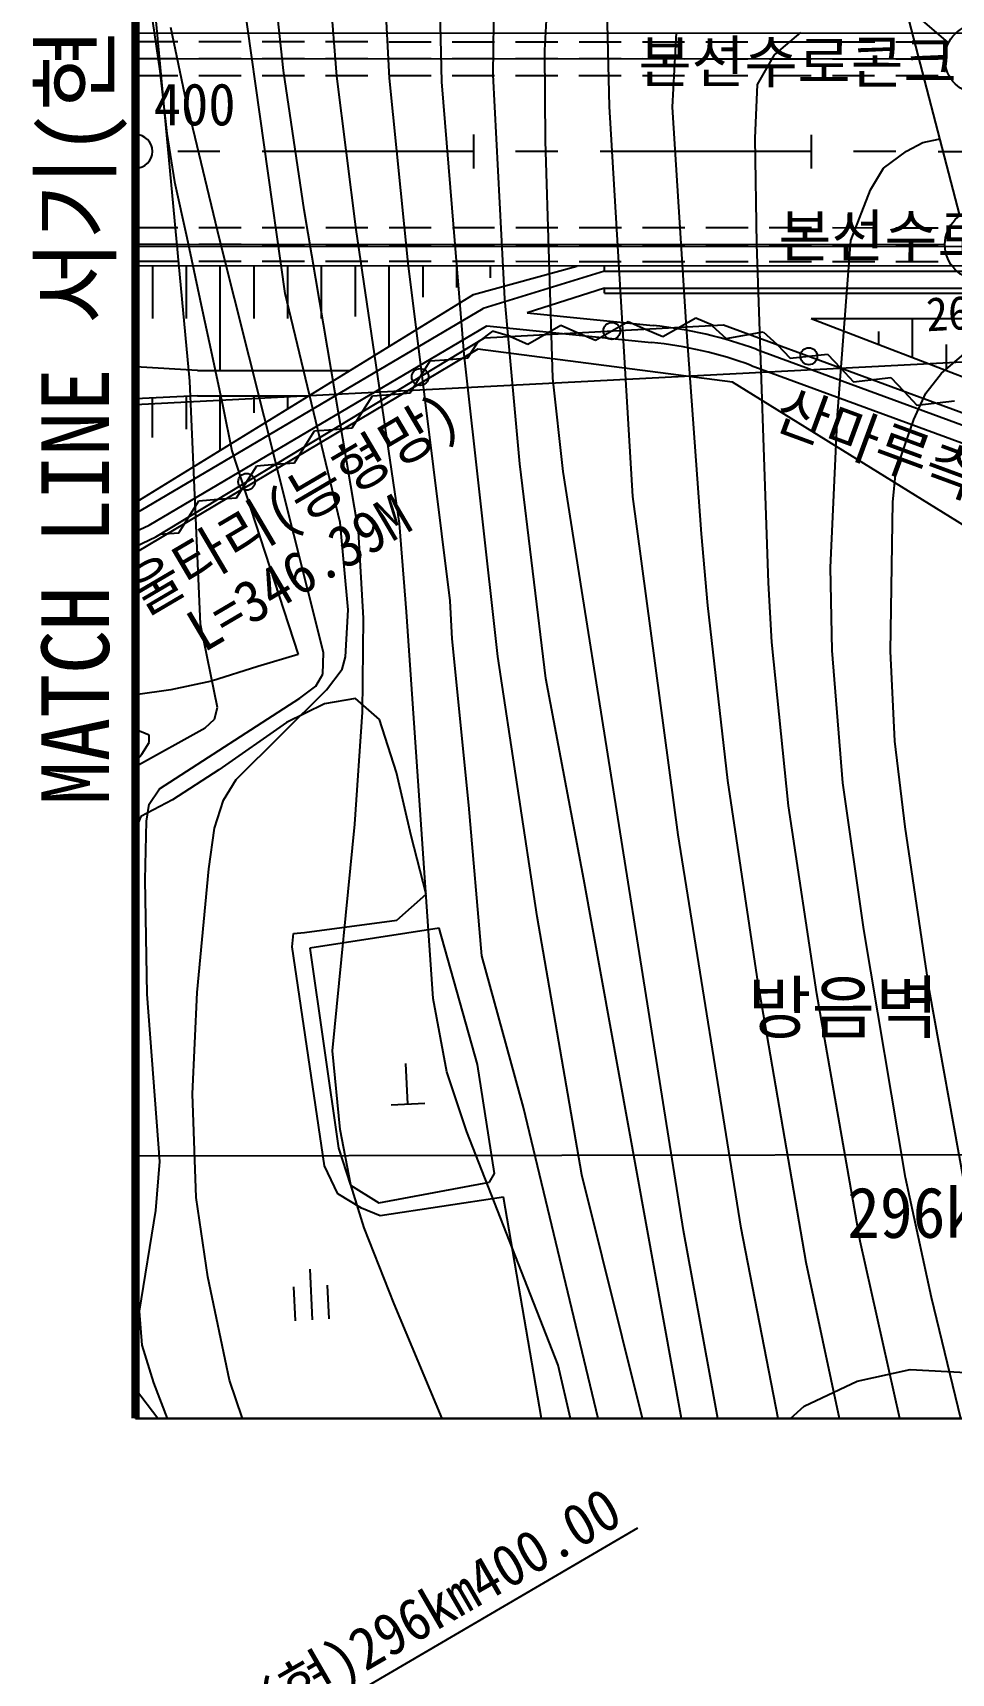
# Model space of a CAD drawing. Header units: millimetres. Extents: x 14054 to 14850, y 1103 to 1809.
# Drawn here: x 14135.3 to 14189.6, y 1376.3 to 1473.4 of the extents above; entities that cross this region are included whole.
import ezdxf
from ezdxf.enums import TextEntityAlignment as Align
from ezdxf.xclip import XClip

# ---------------------------------------------------------------- set-up
doc = ezdxf.new("R2010")
doc.units = ezdxf.units.MM
doc.header["$LTSCALE"] = 10
doc.header["$MEASUREMENT"] = 0
doc.header["$XCLIPFRAME"] = 2
for name, pattern in [('A-CENTR01', [2, 1.25, -0.25, 0.25, -0.25]), ('CENTER', [2, 1.25, -0.25, 0.25, -0.25]), ('HIDDEN', [0.375, 0.25, -0.125])]:
    doc.linetypes.add(name, pattern=pattern)
for name, color, linetype in [('TN-MACL', 6, 'A-CENTR01'), ('TN-MANH', 4, 'Continuous'), ('TZ-BASE', 253, 'Continuous'), ('TZ-CABL', 4, 'Continuous'), ('TZ-LEAL', 1, 'Continuous'), ('TZ-LEAT', 3, 'Continuous')]:
    doc.layers.add(name, color=color, linetype=linetype)
doc.layers.add('TX-PAPR', color=2, linetype='Continuous', plot=False)
doc.styles.add('HANA', font='GulimChe.ttf')
doc.styles.get("Standard").update_dxf_attribs({"font": 'GulimChe.ttf'})
doc.styles.add('굴림체', font='GulimChe.ttf')
doc.linetypes.add('I_LINE', pattern='A,3.5,["I",Standard,S=1,R=0,X=-1,Y=-0.5],3.5', length=7)
doc.linetypes.add('ZIGZAG', pattern='A,0.0001,-0.2,[131,ltypeshp.shx,S=0.2,R=0,X=-0.2,Y=0],-0.4,[131,ltypeshp.shx,S=0.2,R=180,X=0.2,Y=0],-0.2', length=0.8001)

# ---------------------------------------------------------------- blocks, each defined once
blk = doc.blocks.new('JD-SSG3')
at = {"layer": 'TZ-BASE'}
for p, q in [((8.862, -8.422, 114), (4.515, 22.459, 114)), ((3.223, -13.606, 112), (0.721, 12.971, 112)), ((8.753, 4.795, 115), (7.856, 13.387, 115)), ((11.924, 4.443, 116), (11.336, 11.881, 116)), ((48.796, -3.795), (44.752, 11.709)), ((15.033, 4.336, 117), (14.673, 11.311, 117)), ((18.132, 4.125, 118), (17.975, 10.729, 118)), ((21.178, 4.523, 119), (21.244, 10.471, 119)), ((24.224, 6.001, 120), (24.459, 10.249, 120)), ((28.062, 2.658, 121), (27.921, 8.38, 121)), ((132.144, 6.952), (0.003, 7)), ((1.011, 7.713, 112.325), (1.437, 4.743, 112.325)), ((2.912, 3.371, 113), (2.091, 7.334, 113)), ((31.782, 2.619, 122), (32.017, 7.044, 122)), ((37.816, 5.719, 123), (39.374, 7.038, 123)), ((24.243, 3.239, 120), (24.224, 6.001, 120)), ((36.823, 3.964, 123), (37.816, 5.719, 123)), ((1.437, 4.743, 112.325), (1.854, 1.057, 112.325)), ((9.987, -3.466, 115), (8.753, 4.795, 115)), ((13.063, -4.633, 116), (11.924, 4.443, 116)), ((16.146, -6.62, 117), (15.033, 4.336, 117)), ((19.45, -12.004, 118), (18.132, 4.125, 118)), ((21.856, -8.719, 119), (21.178, 4.523, 119)), ((36.678, 0.782, 123), (36.823, 3.964, 123)), ((4.967, -5.181, 113), (2.912, 3.371, 113)), ((24.261, 0.626, 120), (24.243, 3.239, 120)), ((29.436, -20.434, 121), (28.062, 2.658, 121)), ((32.613, -10.423, 122), (31.782, 2.619, 122)), ((0, 1), (0, -1)), ((1.854, 1.057, 112.325), (2.301, -1.799, 112.325)), ((20, 0.993), (20, -1.007)), ((40, 0.985), (40, -1.015)), ((24.694, -13.431, 120), (24.261, 0.626, 120)), ((36.771, -5.485, 123), (36.678, 0.782, 123)), ((44.282, -0.992, 124), (45.625, 0.007, 124)), ((45.625, 0.007, 124), (46.605, 0.522, 124)), ((46.605, 0.522, 124), (47.523, 0.725, 124)), ((47.523, 0.725, 124), (47.62, 0.714, 124)), ((-0.005, -14.992), (280, -0.472)), ((2.301, -1.799, 112.325), (3.045, -5.094, 112.325)), ((43.497, -2.271, 124), (44.282, -0.992, 124)), ((42.336, -5.274, 124), (43.497, -2.271, 124)), ((13.198, -22.484, 115), (9.987, -3.466, 115)), ((15.622, -22.02, 116), (13.063, -4.633, 116)), ((3.045, -5.094, 112.325), (3.943, -9.373, 112.325)), ((11.131, -29.666, 113), (4.967, -5.181, 113)), ((37.468, -25.548, 123), (36.771, -5.485, 123)), ((41.556, -15.612, 124), (42.336, -5.274, 124)), ((264.797, -6.863), (-0.002, -6.779)), ((0.998, -6.779), (0.997, -9.883)), ((2.998, -6.781), (2.997, -9.884)), ((4.998, -6.781), (4.996, -12.991)), ((6.998, -6.782), (6.997, -9.886)), ((8.998, -6.783), (8.997, -9.887)), ((10.998, -6.783), (10.997, -9.888)), ((12.998, -6.784), (12.997, -9.784)), ((14.998, -6.784), (14.997, -11.554)), ((18.628, -26.615, 117), (16.146, -6.62, 117)), ((16.998, -6.785), (16.998, -8.639)), ((18.998, -6.786), (18.998, -8.066)), ((19.997, -8.475), (26.116, -6.787)), ((20.998, -6.786), (20.998, -7.493)), ((27.757, -7.088), (27.757, -6.788)), ((27.757, -7.088), (20.578, -9.3)), ((27.757, -7.088), (74.142, -7.103)), ((-0.007, -20.789), (19.997, -8.475)), ((12.107, -21.977, 114), (8.862, -8.422, 114)), ((22.742, -18.504, 119), (21.856, -8.719, 119)), ((27.756, -8.088), (23.181, -9.562)), ((27.756, -8.388), (27.756, -8.088)), ((27.756, -8.088), (74.142, -8.103)), ((27.756, -8.388), (74.142, -8.403)), ((32.176, -8.089), (70.847, -8.101)), ((32.176, -8.389), (70.847, -8.401)), ((3.943, -9.373, 112.325), (4.526, -12.024, 112.325)), ((21.13, -10.644), (20.234, -11.313)), ((22.202, -10.96), (21.13, -10.644)), ((23.229, -11.404), (25.17, -10.295)), ((25.17, -10.295), (26.196, -10.739)), ((27.222, -11.183), (29.164, -10.074)), ((29.164, -10.074), (30.19, -10.518)), ((30.19, -10.518), (31.216, -10.962)), ((31.216, -10.962), (33.158, -9.853)), ((33.502, -22.632, 122), (32.613, -10.423, 122)), ((33.158, -9.853), (34.184, -10.297)), ((34.131, -10.327), (34.953, -11.084)), ((34.953, -11.084), (37.152, -10.677)), ((37.152, -10.677), (37.974, -11.435)), ((39.997, -9.892), (71.833, -9.902)), ((39.997, -9.892), (59.994, -17.588)), ((43.996, -11.431), (43.997, -10.662)), ((45.996, -12.2), (45.997, -9.894)), ((19.674, -12.229), (20.271, -11.284)), ((22.202, -10.96), (23.229, -11.404)), ((26.196, -10.739), (27.222, -11.183)), ((37.974, -11.435), (38.739, -12.25)), ((47.996, -12.97), (47.996, -11.432)), ((20.271, -11.715), (-0.009, -23.761)), ((20.271, -11.715), (-0.009, -23.761)), ((4.526, -12.024, 112.325), (5.159, -15.09, 112.325)), ((16.25, -14.298), (17.445, -12.407)), ((17.445, -12.407), (18.56, -12.318)), ((18.56, -12.318), (19.674, -12.229)), ((21.442, -29.895, 118), (19.45, -12.004, 118)), ((35.332, -13.664), (20.271, -11.715)), ((35.332, -13.664), (20.271, -11.715)), ((38.739, -12.25), (40.962, -12.003)), ((40.962, -12.003), (41.727, -12.818)), ((47.704, -13.12, 125), (49.034, -12.007, 125)), ((3.673, -12.967), (-0.005, -12.755)), ((3.673, -12.967), (12.696, -12.97)), ((25.31, -18.959, 120), (24.694, -13.431, 120)), ((41.727, -12.818), (42.493, -13.633)), ((42.493, -13.633), (44.715, -13.386)), ((44.715, -13.386), (45.481, -14.201)), ((46.786, -14.322, 125), (47.567, -13.3, 125)), ((47.567, -13.3, 125), (47.704, -13.12, 125)), ((3.672, -14.467), (-0.005, -14.646)), ((2.996, -14.49), (2.995, -16.449)), ((3.849, -27.992, 112), (3.223, -13.606, 112)), ((3.672, -14.467), (10.261, -14.469)), ((4.996, -14.491), (4.995, -17.71)), ((6.996, -14.491), (6.995, -15.485)), ((8.996, -14.492), (8.995, -15.248)), ((12.827, -16.366), (14.022, -14.476)), ((14.022, -14.476), (15.136, -14.387)), ((15.136, -14.387), (16.25, -14.298)), ((57.446, -27.372), (35.332, -13.664)), ((57.446, -27.372), (35.332, -13.664)), ((45.481, -14.201), (46.246, -15.016)), ((46.072, -15.877, 125), (46.786, -14.322, 125)), ((0.996, -14.597), (0.995, -16.931)), ((5.159, -15.09, 112.325), (5.704, -17.721, 112.325)), ((46.246, -15.016), (48.468, -14.769)), ((10.598, -16.545), (11.712, -16.456)), ((11.712, -16.456), (12.827, -16.366)), ((41.126, -24.642, 124), (41.556, -15.612, 124)), ((45.007, -18.94, 125), (46.072, -15.877, 125)), ((9.403, -18.435), (10.598, -16.545)), ((5.704, -17.721, 112.325), (9.618, -29.783, 112.325)), ((8.289, -18.524), (9.403, -18.435)), ((5.98, -20.504), (7.174, -18.614)), ((7.174, -18.614), (8.289, -18.524)), ((24.287, -31.202, 119), (22.742, -18.504, 119)), ((26.417, -25.989, 120), (25.31, -18.959, 120)), ((44.833, -20.756, 125), (45.007, -18.94, 125)), ((2.556, -22.572), (3.751, -20.682)), ((3.751, -20.682), (4.865, -20.593)), ((4.865, -20.593), (5.98, -20.504)), ((32.115, -40.456, 121), (29.436, -20.434, 121)), ((44.688, -29.577, 125), (44.833, -20.756, 125)), ((12.578, -27.137, 114), (12.107, -21.977, 114)), ((16.048, -27.261, 116), (15.622, -22.02, 116)), ((1.442, -22.662), (2.556, -22.572)), ((13.495, -27.624, 115), (13.198, -22.484, 115)), ((33.866, -26.885, 122), (33.502, -22.632, 122)), ((41.23, -29.55, 124), (41.126, -24.642, 124)), ((32.437, -63.869, 120), (26.417, -25.989, 120)), ((37.656, -29.053, 123), (37.468, -25.548, 123)), ((12.429, -29.927, 114), (12.578, -27.137, 114)), ((18.735, -28.856, 117), (18.628, -26.615, 117)), ((35.057, -37.239, 122), (33.866, -26.885, 122)), ((4.847, -32.913, 112), (3.849, -27.992, 112)), ((13.433, -33.205, 115), (13.495, -27.624, 115)), ((17.617, -50.145, 116), (16.048, -27.261, 116)), ((19.722, -38.699, 117), (18.735, -28.856, 117)), ((38.656, -38.742, 123), (37.656, -29.053, 123)), ((9.618, -29.783, 112.325), (7.248, -30.502, 112.325)), ((11.084, -30.942, 113), (11.131, -29.666, 113)), ((12.231, -30.643, 114), (12.429, -29.927, 114)), ((23.769, -45.282, 118), (21.442, -29.895, 118)), ((41.874, -37.375, 124), (41.23, -29.55, 124)), ((44.95, -34.909, 125), (44.688, -29.577, 125)), ((7.248, -30.502, 112.325), (4.499, -31.366, 112.325)), ((10.67, -31.652, 113), (11.084, -30.942, 113)), ((11.31, -31.883, 114), (12.231, -30.643, 114)), ((2.095, -31.877, 112.325), (-0.012, -32.172, 112.325)), ((4.499, -31.366, 112.325), (2.095, -31.877, 112.325)), ((5.958, -37.172, 114), (11.31, -31.883, 114)), ((9.727, -32.373, 113), (10.67, -31.652, 113)), ((26.528, -43.109, 119), (24.287, -31.202, 119)), ((1.414, -37.74, 113), (9.727, -32.373, 113)), ((4.684, -33.609, 112), (4.847, -32.913, 112)), ((11.178, -32.693, 115.005), (8.935, -33.811, 115.005)), ((13.013, -32.382, 115.005), (11.178, -32.693, 115.005)), ((14.448, -33.63, 115.005), (13.013, -32.382, 115.005)), ((4.132, -34.122, 112), (4.684, -33.609, 112)), ((8.935, -33.811, 115.005), (4.929, -36.619, 115.005)), ((12.991, -39.826, 115), (13.433, -33.205, 115)), ((15.438, -36.777, 115.005), (14.448, -33.63, 115.005)), ((-0.013, -36.413, 112), (4.132, -34.122, 112)), ((0.813, -34.564, 111), (-0.013, -34.215, 111)), ((0.817, -34.995, 111), (0.813, -34.564, 111)), ((45.545, -39.977, 125), (44.95, -34.909, 125)), ((-0.013, -36.124, 111), (0.378, -35.686, 111)), ((0.378, -35.686, 111), (0.817, -34.995, 111)), ((4.929, -36.619, 115.005), (2.185, -38.389, 115.005)), ((16.307, -40.508, 115.005), (15.438, -36.777, 115.005)), ((0.818, -38.647, 113), (1.414, -37.74, 113)), ((5.216, -38.402, 114), (5.958, -37.172, 114)), ((36.861, -49.266, 122), (35.057, -37.239, 122)), ((43.1, -46.062, 124), (41.874, -37.375, 124)), ((2.185, -38.389, 115.005), (0.321, -39.38, 115.005)), ((0.643, -39.653, 113), (0.818, -38.647, 113)), ((4.685, -40.062, 114), (5.216, -38.402, 114)), ((20.493, -47.613, 117), (19.722, -38.699, 117)), ((40.329, -49.862, 123), (38.656, -38.742, 123)), ((0.321, -39.38, 115.005), (-0.015, -40.162, 115.005)), ((0.567, -43.111, 113), (0.643, -39.653, 113)), ((4.339, -42.471, 114), (4.685, -40.062, 114)), ((11.664, -53.238, 115), (12.991, -39.826, 115)), ((17.198, -43.975, 115.005), (16.307, -40.508, 115.005)), ((35.848, -63.737, 121), (32.115, -40.456, 121)), ((46.988, -49.683, 125), (45.545, -39.977, 125)), ((3.643, -49.783, 114), (4.339, -42.471, 114)), ((0.693, -49.898, 113), (0.567, -43.111, 113)), ((33.939, -83.894, 119), (26.528, -43.109, 119)), ((15.477, -45.516, 115.005), (17.198, -43.975, 115.005)), ((9.993, -46.245, 115.005), (15.477, -45.516, 115.005)), ((26.415, -60.581, 118), (23.769, -45.282, 118)), ((9.264, -47.083, 115.005), (9.351, -46.291, 115.005)), ((9.351, -46.291, 115.005), (9.993, -46.245, 115.005)), ((17.98, -45.987, 115.948), (10.319, -47.174, 115.948)), ((20.236, -54.061, 115.948), (17.98, -45.987, 115.948)), ((45.571, -60.732, 124), (43.1, -46.062, 124)), ((11.182, -60.058, 115.005), (9.264, -47.083, 115.005)), ((10.319, -47.174, 115.948), (12.009, -59.013, 115.948)), ((22.966, -56.592, 117), (20.493, -47.613, 117)), ((39.691, -65.775, 122), (36.861, -49.266, 122)), ((1.435, -59.796, 113), (0.693, -49.898, 113)), ((3.377, -55.793, 114), (3.643, -49.783, 114)), ((18.434, -54.479, 116), (17.617, -50.145, 116)), ((42.893, -64.509, 123), (40.329, -49.862, 123)), ((49.022, -60.931, 125), (46.988, -49.683, 125)), ((12.106, -57.89, 115), (11.664, -53.238, 115)), ((16.125, -56.395, 115.703), (16.001, -53.998, 115.703)), ((21.252, -60.511, 115.948), (20.236, -54.061, 115.948)), ((19.607, -58.035, 116), (18.434, -54.479, 116)), ((3.588, -61.925, 114), (3.377, -55.793, 114)), ((15.126, -56.447, 115.703), (17.124, -56.343, 115.703)), ((27.837, -76.877, 117), (22.966, -56.592, 117)), ((12.741, -61.185, 115), (12.106, -57.89, 115)), ((25.011, -71.842, 116), (19.607, -58.035, 116)), ((12.009, -59.013, 115.948), (12.731, -61.194, 115.948)), ((1.207, -62.691, 113), (1.435, -59.796, 113)), ((11.969, -61.711, 115.005), (11.182, -60.058, 115.005)), ((14.395, -62.238, 115.948), (20.962, -61.015, 115.948)), ((20.962, -61.015, 115.948), (21.252, -60.511, 115.948)), ((30.317, -76.279, 118), (26.415, -60.581, 118)), ((47.106, -67.851, 124), (45.571, -60.732, 124)), ((4.288, -66.629, 114), (3.588, -61.925, 114)), ((13.371, -62.563, 115.005), (11.969, -61.711, 115.005)), ((12.731, -61.194, 115.948), (14.395, -62.238, 115.948)), ((13.542, -63.719, 115), (12.741, -61.185, 115)), ((21.779, -61.915, 115.005), (14.478, -63.013, 115.005)), ((24.035, -75.027, 115.005), (21.779, -61.915, 115.005)), ((0.24, -68.657, 113), (1.207, -62.691, 113)), ((14.478, -63.013, 115.005), (13.371, -62.563, 115.005)), ((15.311, -68.211, 115), (13.542, -63.719, 115)), ((33.94, -72.071, 120), (32.437, -63.869, 120)), ((39.186, -80.838, 121), (35.848, -63.737, 121)), ((46.349, -79.998, 123), (42.893, -64.509, 123)), ((43.363, -82.963, 122), (39.691, -65.775, 122)), ((5.563, -72.735, 114), (4.288, -66.629, 114)), ((10.311, -66.172, 114.967), (10.466, -69.168, 114.967)), ((9.467, -69.22, 114.967), (9.364, -67.222, 114.967)), ((11.465, -69.116, 114.967), (11.361, -67.119, 114.967)), ((49.94, -79.492, 124), (47.106, -67.851, 124)), ((0.402, -70.667, 113), (0.24, -68.657, 113)), ((19.032, -77.117, 115), (15.311, -68.211, 115)), ((1.085, -72.898, 113), (0.402, -70.667, 113)), ((25.849, -75.448, 116), (25.011, -71.842, 116)), ((6.937, -76.771, 114), (5.563, -72.735, 114)), ((35.855, -82.528, 120), (33.94, -72.071, 120)), ((39.577, -74.279, 123.194), (42.713, -72.798, 123.194)), ((42.713, -72.798, 123.194), (45.856, -72.109, 123.194)), ((45.856, -72.109, 123.194), (49.175, -72.292, 123.194)), ((-0.027, -73.22, 115.005), (1.314, -74.988, 115.005)), ((2.381, -76.254, 113), (1.085, -72.898, 113)), ((8.36, -89.051, 112), (-0.027, -74.648, 112)), ((37.53, -76.117, 123.194), (39.577, -74.279, 123.194)), ((1.314, -74.988, 115.005), (5.194, -80.48, 115.005))]:
    blk.add_line(p, q, dxfattribs=at)
at = {"layer": 'TZ-BASE', "linetype": 'I_LINE', "ltscale": 0.2}
blk.add_line((-0.002, -5.625), (150.634, -5.594), dxfattribs=at)
at = {"layer": 'TZ-BASE', "linetype": 'ByBlock'}
for p, q in [((0.334, -21.234), (20.578, -9.3)), ((23.181, -9.562), (30.643, -10.313)), ((0.801, -22.12), (20.803, -10.328)), ((20.803, -10.328), (30.543, -11.308)), ((36.781, -11.728), (51.766, -17.247)), ((36.435, -12.666), (51.42, -18.185)), ((-0.008, -21.394), (0.334, -21.234)), ((-0.008, -22.498), (0.801, -22.12)), ((-0.022, -59.449), (148.269, -59.259))]:
    blk.add_line(p, q, dxfattribs=at)
at = {"layer": 'TZ-BASE', "ltscale": 0.2}
for p, q in [((20.666, -11.045), (34.794, -10.263)), ((34.794, -10.263), (59.768, -19.467)), ((1.2, -22.808), (20.666, -11.045)), ((-0.009, -23.387), (1.2, -22.808))]:
    blk.add_line(p, q, dxfattribs=at)
at = {"layer": 'TZ-BASE', "linetype": 'CENTER'}
blk.add_lwpolyline([(699.999, 0), (644.103, -0.236), (280, -0.102), (0, 0)], dxfattribs=at)
at = {"layer": 'TZ-BASE'}
for centre in [(28.193, -10.628), (39.851, -12.126), (16.848, -13.353), (6.577, -19.559)]:
    blk.add_circle(centre, 0.5, dxfattribs=at)
blk.add_arc((0, 0), 1, 269.97903, 89.97903, dxfattribs=at)
at = {"layer": 'TZ-BASE', "linetype": 'ByBlock'}
for radius in [25, 24]:
    blk.add_arc((28.14, -35.187), radius, 69.78071, 84.25496, dxfattribs=at)
at = {"layer": 'TZ-BASE', "style": 'HANA'}
for s, height, rotation, p in [('본선수로콘크리트', 2.5, 359.98165, (29.775, 4.063)), ('400', 2.5, 359.97903, (1.076, 1.539)), ('본선수로콘크리트', 2.5, 359.98165, (38.059, -6.247)), ('260,900', 2, 2.96834, (46.851, -10.653)), ('방호울타리(능형망)', 2.5, 30.48193, (-4.957, -30.719)), ('산마루측구', 2.5, 339.78602, (37.624, -16.278)), ('L=346.39M', 2.5, 30.48193, (4.025, -29.704)), ('방음벽 (토공구간,투명형H=2.0M) ', 3, 0.0736, (36.249, -52.175)), ('296km380.00~296km550.00', 3, 0.0736, (42.12, -64.32))]:
    blk.add_text(s, height=height, rotation=rotation, dxfattribs=at).set_placement(p)

msp = doc.modelspace()

# ---------------------------------------------------------------- linework, layer by layer
at = {"layer": 'TN-MACL', "const_width": 0.5}
msp.add_lwpolyline([(14141.362, 1541.395), (14141.362, 1391.395)], dxfattribs=at)
at = {"layer": 'TN-MANH'}
for centre in [(14191.364, 1471.876), (14191.37, 1460.876)]:
    msp.add_circle(centre, 2.1, dxfattribs=at)
at = {"layer": 'TX-PAPR', "flags": 128}
msp.add_lwpolyline([(14841.361, 1541.395), (14841.361, 1391.395), (14141.362, 1391.395), (14141.362, 1541.395)], close=True, dxfattribs=at)
at = {"layer": 'TZ-CABL', "linetype": 'ByBlock'}
msp.add_line((14189.491, 1472.826), (14182.016, 1479.245), dxfattribs=at)
at = {"layer": 'TZ-CABL', "linetype": 'HIDDEN'}
for points in [[(14141.362, 1472.895), (14189.517, 1472.877)], [(14141.362, 1471.895), (14189.264, 1471.877)], [(14141.361, 1470.895), (14189.517, 1470.877)]]:
    msp.add_lwpolyline(points, dxfattribs=at)
at = {"layer": 'TZ-CABL', "linetype": 'ZIGZAG', "ltscale": 0.5}
msp.add_lwpolyline([(14141.362, 1471.895), (14189.264, 1471.877)], dxfattribs=at)
at = {"layer": 'TZ-CABL', "linetype": 'HIDDEN', "elevation": 172.486}
for points in [[(14141.368, 1461.895), (14189.523, 1461.877)], [(14141.368, 1460.895), (14189.27, 1460.877)], [(14141.367, 1459.895), (14189.523, 1459.877)]]:
    msp.add_lwpolyline(points, dxfattribs=at)
at = {"layer": 'TZ-CABL', "linetype": 'ZIGZAG', "ltscale": 0.5, "elevation": 172.486}
msp.add_lwpolyline([(14141.368, 1460.895), (14189.27, 1460.877)], dxfattribs=at)
at = {"layer": 'TZ-LEAL'}
msp.add_lwpolyline([(14171.066, 1384.896), (14143.685, 1368.871), (14143.685, 1364.871)], dxfattribs=at)

# ---------------------------------------------------------------- block references
at = {"layer": 'TZ-BASE'}
ref = msp.add_blockref('JD-SSG3', (14141.362, 1466.395), dxfattribs=at)
XClip(ref).set_block_clipping_path([(-0.0000000005, -74.9999998167), (699.9994600031, 75.0000001883)])

# ---------------------------------------------------------------- texts
at = {"layer": 'TN-MACL', "style": '굴림체'}
msp.add_text('MATCH LINE 서기(현)296㎞400.00', height=4, rotation=90, dxfattribs=at).set_placement((14137.796, 1466.395), align=Align.MIDDLE_CENTER)
at = {"layer": 'TZ-LEAT', "style": '굴림체'}
msp.add_text('서기(현)296km400.00', height=2.5, rotation=30, dxfattribs=at).set_placement((14157.179, 1377.664), align=Align.CENTER)

doc.saveas('drawing.dxf')
